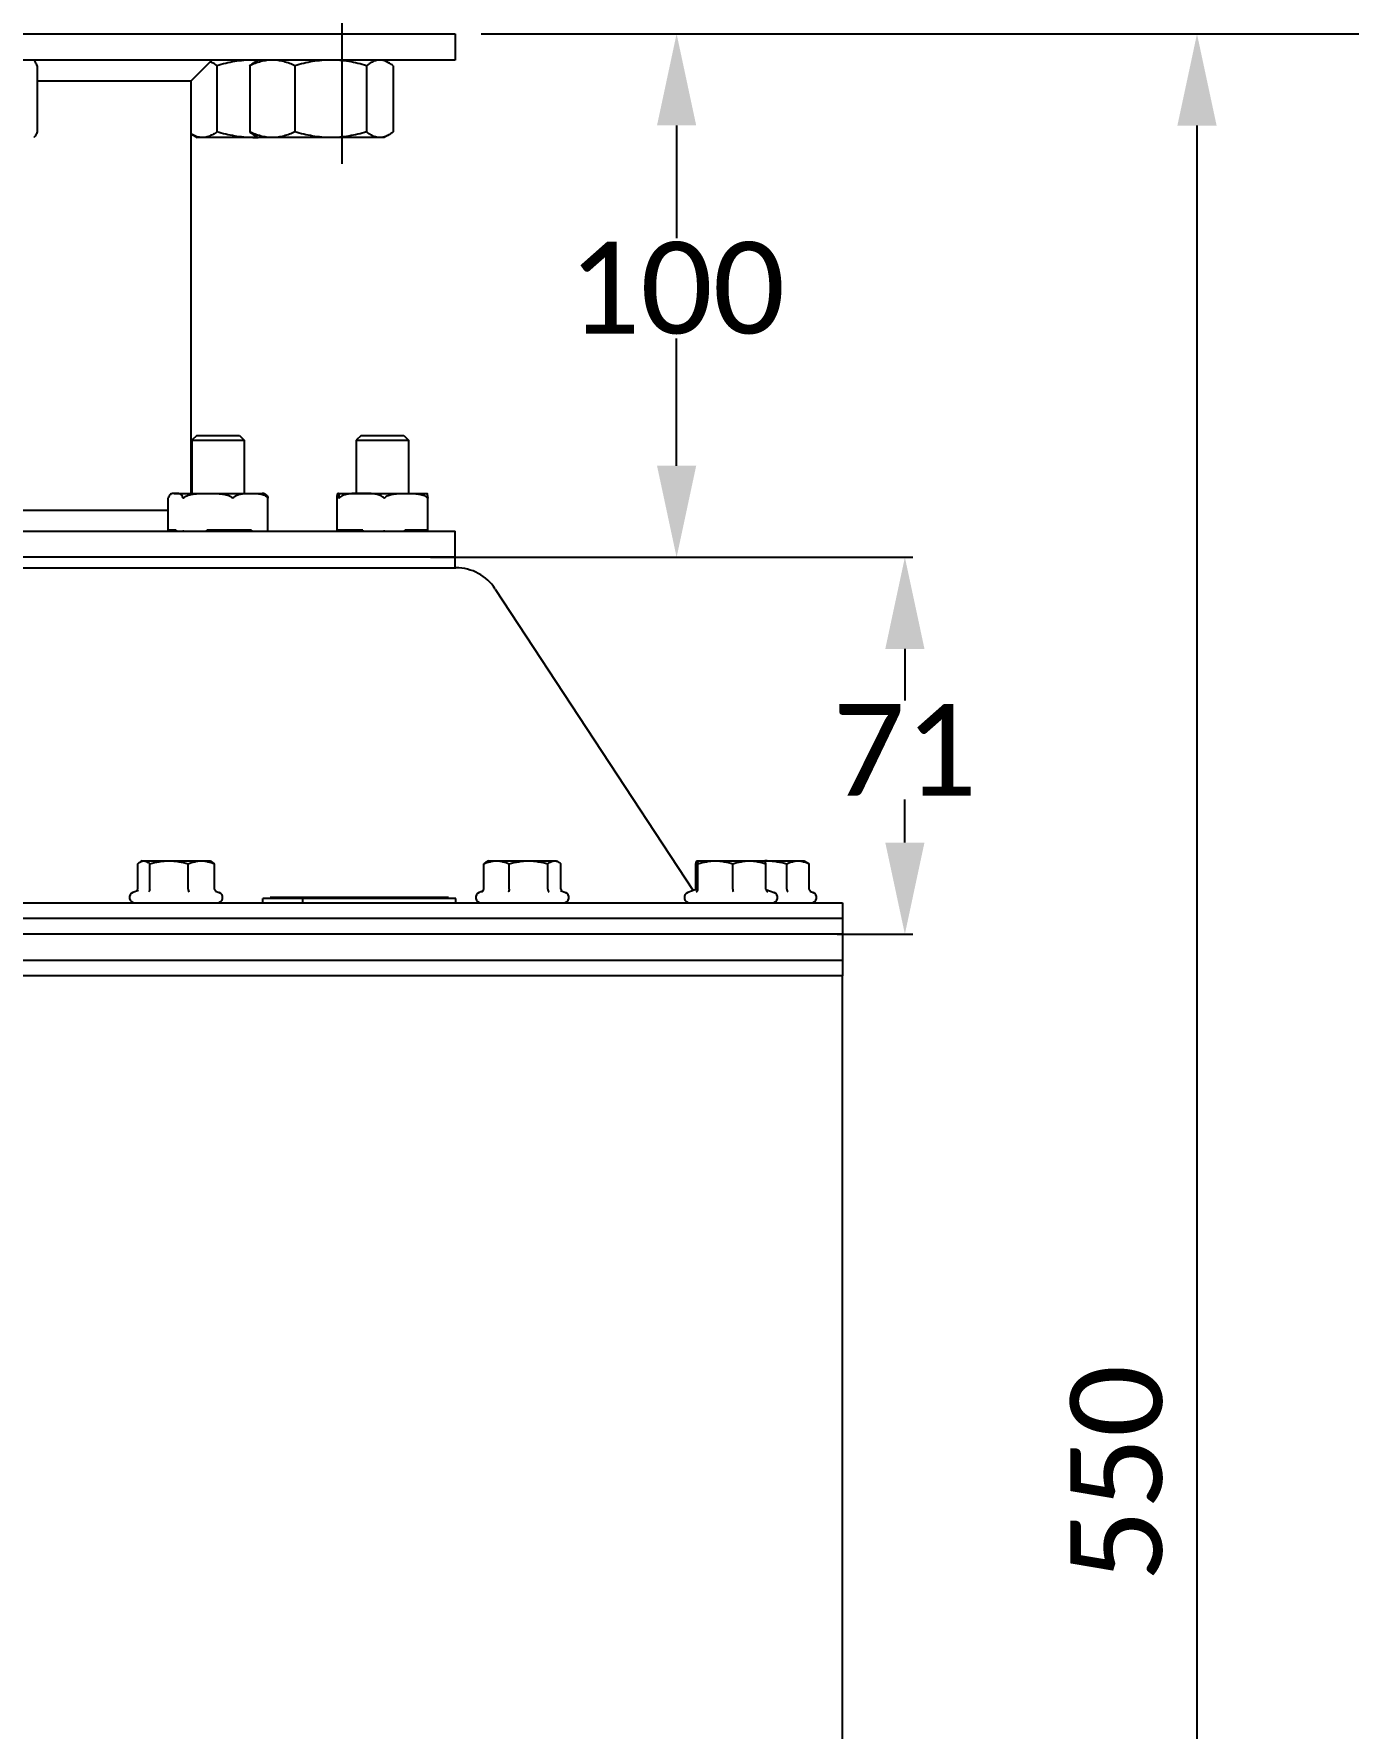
# Model space of a CAD drawing. Header units: millimetres. Extents: x 971 to 5173, y 8 to 3808.
# Drawn here: x 3678.1 to 3929.2, y 628.7 to 952.4 of the extents above; entities that cross this region are included whole.
import ezdxf

# ---------------------------------------------------------------- set-up
doc = ezdxf.new("R2010")
doc.units = ezdxf.units.MM
doc.header["$LTSCALE"] = 115.5
doc.header["$PDMODE"] = 3
doc.header["$PDSIZE"] = 8
doc.layers.get('0').update_dxf_attribs({"linetype": 'CONTINUOUS'})
doc.layers.get('Defpoints').update_dxf_attribs({"linetype": 'CONTINUOUS'})
doc.layers.add('00_BUW_DATUM', color=7, linetype='CONTINUOUS')
doc.styles.get("Standard").update_dxf_attribs({"font": 'calibri.ttf'})
doc.dimstyles.new('DIMSTYLE_4', dxfattribs={"dimtxt": 17.5, "dimasz": 17.5, "dimexe": 1.5, "dimexo": 1, "dimgap": 0.875, "dimtad": 1, "dimdec": 0, "dimdsep": 46, "dimtxsty": 'Standard', "dimblk": '_FILLED', "dimblk1": '_FILLED', "dimblk2": '_FILLED', "dimcen": 0.09, "dimazin": 2, "dimtp": 0.01, "dimtm": 0.01, "dimtfac": 1, "dimtdec": 0, "dimtofl": 0, "dimtmove": 0, "dimatfit": 3, "dimldrblk": '_FILLED', "dimfxl": 1, "dimtolj": 1, "dimarcsym": 0})
doc.dimstyles.new('DIMSTYLE_5', dxfattribs={"dimtxt": 17.5, "dimasz": 17.5, "dimexe": 1.5, "dimexo": 1, "dimgap": 0.875, "dimtad": 1, "dimdsep": 46, "dimtxsty": 'Standard', "dimblk": '_FILLED', "dimblk1": '_FILLED', "dimblk2": '_FILLED', "dimcen": 0.09, "dimazin": 2, "dimtp": 0.01, "dimtm": 0.01, "dimtfac": 1, "dimtofl": 0, "dimtmove": 0, "dimatfit": 3, "dimldrblk": '_FILLED', "dimfxl": 1, "dimtolj": 1, "dimarcsym": 0})
doc.dimstyles.get("Standard").update_dxf_attribs({"dimtxt": 17.5, "dimasz": 17.5, "dimexe": 1.5, "dimexo": 1, "dimtad": 1, "dimdsep": 46, "dimtxsty": 'Standard', "dimblk": '_FILLED', "dimblk1": '_FILLED', "dimblk2": '_FILLED', "dimcen": 0.09, "dimazin": 2, "dimtol": 1, "dimtp": 0.01, "dimtm": 0.01, "dimtfac": 1, "dimtofl": 0, "dimtmove": 0, "dimatfit": 3, "dimldrblk": '_FILLED', "dimfxl": 1, "dimtolj": 1, "dimarcsym": 0})

# ---------------------------------------------------------------- blocks, each defined once
blk = doc.blocks.new('_FILLED')
at = {"color": 0, "linetype": 'ByBlock'}
blk.add_solid([(0, 0), (-1, 0.214), (-1, -0.214)], dxfattribs=at)
blk = doc.blocks.new('*D135')
at = {"color": 0, "linetype": 'Continuous', "lineweight": -2}
for p, q in [((3763.58, 952.42), (3901.84, 952.42)), ((3900.34, 934.92), (3900.34, 419.87)), ((3825.28, 402.37), (3901.84, 402.37))]:
    blk.add_line(p, q, dxfattribs=at)
at = {"layer": 'Defpoints', "color": 0}
for p in [(3762.58, 952.42), (3824.28, 402.37), (3900.34, 402.37)]:
    blk.add_point(p, dxfattribs=at)
at = {"color": 0, "linetype": 'ByBlock', "lineweight": -2, "xscale": 17.5, "yscale": 17.5, "zscale": 17.5}
for p, rotation in [((3900.34, 952.42), 90), ((3900.34, 402.37), 270)]:
    blk.add_blockref('_FILLED', p, dxfattribs=dict(at, rotation=rotation))
at = {"color": 0, "insert": (3849.88, 677.39), "char_height": 17.5, "attachment_point": 2, "rotation": 90, "line_spacing_factor": 0.9}
blk.add_mtext('\\A1;\\P{\\A1;550}', dxfattribs=at)
blk = doc.blocks.new('*D138')
at = {"color": 0, "linetype": 'Continuous', "lineweight": -2}
for p, q in [((3763.58, 952.42), (3991.81, 952.42)), ((3990.31, 934.92), (3990.31, 254.92)), ((3698.02, 237.42), (3991.81, 237.42))]:
    blk.add_line(p, q, dxfattribs=at)
at = {"layer": 'Defpoints', "color": 0}
for p in [(3762.58, 952.42), (3697.02, 237.42), (3990.31, 237.42)]:
    blk.add_point(p, dxfattribs=at)
at = {"color": 0, "linetype": 'ByBlock', "lineweight": -2, "xscale": 17.5, "yscale": 17.5, "zscale": 17.5}
for p, rotation in [((3990.31, 952.42), 89.99999999999997), ((3990.31, 237.42), 269.9999999999999)]:
    blk.add_blockref('_FILLED', p, dxfattribs=dict(at, rotation=rotation))
at = {"color": 0, "insert": (3966.11, 677.46), "char_height": 17.5, "attachment_point": 2, "rotation": 90, "line_spacing_factor": 0.9}
blk.add_mtext('\\A1;{\\A1;715}', dxfattribs=at)
blk = doc.blocks.new('*D141')
at = {"color": 0, "linetype": 'Continuous', "lineweight": -2}
for p, q in [((3457.03, 928.22), (3457.03, 1154.83)), ((3719.52, 1153.33), (3474.53, 1153.33)), ((3737.02, 927.57), (3737.02, 1154.83))]:
    blk.add_line(p, q, dxfattribs=at)
at = {"layer": 'Defpoints', "color": 0}
for p in [(3457.03, 1153.33), (3457.03, 927.22), (3737.02, 926.57)]:
    blk.add_point(p, dxfattribs=at)
at = {"color": 0, "linetype": 'ByBlock', "lineweight": -2, "xscale": 17.5, "yscale": 17.5, "zscale": 17.5}
for p, rotation in [((3457.03, 1153.33), 179.9999999999999), ((3737.02, 1153.33), 359.9999999999999)]:
    blk.add_blockref('_FILLED', p, dxfattribs=dict(at, rotation=rotation))
at = {"color": 0, "insert": (3607.01, 1177.54), "char_height": 17.5, "attachment_point": 2, "line_spacing_factor": 0.9}
blk.add_mtext('\\A1;%%c280', dxfattribs=at)
blk = doc.blocks.new('*D143')
at = {"color": 0, "lineweight": -2}
for p, q in [((3795.52, 952.44), (3802.4, 952.44)), ((3800.9, 934.94), (3800.9, 913.42)), ((3800.9, 869.92), (3800.9, 894.24)), ((3753.9, 852.42), (3802.4, 852.42))]:
    blk.add_line(p, q, dxfattribs=at)
at = {"layer": 'Defpoints', "color": 0}
for p in [(3794.52, 952.44), (3752.9, 852.42), (3800.9, 852.42)]:
    blk.add_point(p, dxfattribs=at)
at = {"color": 0, "linetype": 'ByBlock', "lineweight": -2, "xscale": 17.5, "yscale": 17.5, "zscale": 17.5}
for p, rotation in [((3800.9, 952.44), 90), ((3800.9, 852.42), 270)]:
    blk.add_blockref('_FILLED', p, dxfattribs=dict(at, rotation=rotation))
at = {"color": 0, "insert": (3800.9, 903.83), "char_height": 17.5, "attachment_point": 5}
blk.add_mtext('\\A1;\\A1;100', dxfattribs=at)
blk = doc.blocks.new('*D144')
at = {"color": 0, "lineweight": -2}
for p, q in [((3757.17, 852.42), (3846.02, 852.42)), ((3844.52, 834.92), (3844.52, 825.04)), ((3844.52, 797.92), (3844.52, 806.17)), ((3831.61, 780.42), (3846.02, 780.42))]:
    blk.add_line(p, q, dxfattribs=at)
at = {"layer": 'Defpoints', "color": 0}
for p in [(3756.17, 852.42), (3830.61, 780.42), (3844.52, 780.42)]:
    blk.add_point(p, dxfattribs=at)
at = {"color": 0, "linetype": 'ByBlock', "lineweight": -2, "xscale": 17.5, "yscale": 17.5, "zscale": 17.5}
for p, rotation in [((3844.52, 852.42), 90), ((3844.52, 780.42), 270)]:
    blk.add_blockref('_FILLED', p, dxfattribs=dict(at, rotation=rotation))
at = {"color": 0, "insert": (3844.52, 815.61), "char_height": 17.5, "attachment_point": 5}
blk.add_mtext('\\A1;\\A1;71', dxfattribs=at)

msp = doc.modelspace()

# ---------------------------------------------------------------- linework, layer by layer
at = {"color": 0, "linetype": 'Continuous'}
for p, q in [((3438.58376, 952.41826), (3758.58376, 952.41826)), ((3758.58376, 952.41826), (3758.58376, 947.41826)), ((3758.58376, 947.41826), (3438.58376, 947.41826)), ((3708.08376, 943.41826), (3712.08376, 947.41826)), ((3708.08376, 943.41826), (3678.70517, 943.41826)), ((3708.08376, 943.41826), (3708.08376, 864.61826)), ((3709.21131, 875.71826), (3708.29131, 874.79826)), ((3708.29131, 874.79826), (3718.29131, 874.79826)), ((3708.29131, 874.79826), (3708.29131, 864.61826)), ((3709.21131, 875.71826), (3717.37131, 875.71826)), ((3717.37131, 875.71826), (3718.29131, 874.79826)), ((3718.29131, 874.79826), (3718.29131, 864.61826)), ((3740.61878, 875.71826), (3739.69878, 874.79826)), ((3739.69878, 874.79826), (3749.69878, 874.79826)), ((3739.69878, 874.79826), (3739.69878, 864.61826)), ((3740.61878, 875.71826), (3748.77878, 875.71826)), ((3748.77878, 875.71826), (3749.69878, 874.79826)), ((3749.69878, 874.79826), (3749.69878, 864.61826)), ((3704.87635, 864.61826), (3721.70626, 864.61826)), ((3704.9112, 864.61275), (3704.87674, 864.61158)), ((3704.90754, 864.61264), (3704.87674, 864.611)), ((3704.9112, 864.6127), (3704.90754, 864.61264)), ((3736.28382, 864.61826), (3736.19386, 864.61552)), ((3736.28382, 864.61826), (3753.11373, 864.61826)), ((3753.11373, 864.61826), (3753.20369, 864.61552)), ((3624.45279, 861.41826), (3703.76738, 861.41826)), ((3703.76738, 857.61826), (3703.76738, 863.75347)), ((3722.81523, 857.48305), (3722.81523, 863.75347)), ((3736.04277, 863.81822), (3736.0426, 863.8087)), ((3736.0426, 857.42768), (3736.0426, 863.80883)), ((3753.35478, 863.81822), (3753.35495, 863.8087)), ((3753.35495, 857.61826), (3753.35495, 863.80883)), ((3438.58376, 857.41826), (3758.58376, 857.41826)), ((3705.24137, 857.61826), (3703.76738, 857.61826)), ((3705.24137, 857.61826), (3705.24137, 857.41826)), ((3719.69202, 857.61826), (3711.10128, 857.61826)), ((3711.10128, 857.41826), (3711.10128, 857.61826)), ((3719.54131, 857.61826), (3719.54131, 857.41826)), ((3719.69202, 857.61826), (3719.69202, 857.41826)), ((3740.94639, 857.61826), (3736.19425, 857.61826)), ((3736.19425, 857.41826), (3736.19425, 857.61826)), ((3738.44878, 857.61826), (3738.44878, 857.41826)), ((3740.94639, 857.61826), (3740.94639, 857.41826)), ((3753.35495, 857.61826), (3748.961, 857.61826)), ((3748.961, 857.41826), (3748.961, 857.61826)), ((3750.94878, 857.61826), (3750.94878, 857.41826)), ((3753.18443, 857.61826), (3753.18443, 857.41826)), ((3758.58376, 850.41826), (3758.58376, 857.41826)), ((3758.58376, 852.41826), (3438.58376, 852.41826)), ((3438.44055, 850.41826), (3758.72697, 850.41826)), ((3766.24979, 846.35862), (3804.07436, 788.76211)), ((3697.91931, 789.02532), (3697.91931, 793.8377)), ((3698.75859, 794.41826), (3698.42728, 794.22697)), ((3698.75859, 794.41826), (3711.75859, 794.41826)), ((3700.22835, 789.02532), (3700.22835, 793.8377)), ((3707.56763, 789.02532), (3707.56763, 793.8377)), ((3711.75859, 794.41826), (3712.0899, 794.22697)), ((3712.59787, 789.02532), (3712.59787, 793.8377)), ((3764.04328, 789.02532), (3764.04328, 793.8377)), ((3764.92511, 794.41826), (3764.52607, 794.18786)), ((3764.92511, 794.41826), (3777.92511, 794.41826)), ((3768.9095, 789.02532), (3768.9095, 793.8377)), ((3776.29134, 789.02532), (3776.29134, 793.8377)), ((3777.92511, 794.41826), (3778.32416, 794.18786)), ((3778.80695, 789.02532), (3778.80695, 793.8377)), ((3804.59554, 789.02532), (3804.59554, 793.8377)), ((3804.76968, 794.41326), (3804.78654, 794.41826)), ((3804.78654, 794.41826), (3825.25032, 794.41826)), ((3804.97753, 789.02532), (3804.97753, 793.8377)), ((3811.66011, 789.02532), (3811.66011, 793.8377)), ((3817.77811, 794.41826), (3817.78655, 794.41339)), ((3817.78664, 794.40936), (3817.7964, 794.40974)), ((3817.78688, 794.40348), (3817.79663, 794.40381)), ((3817.96068, 789.02532), (3817.96068, 793.8377)), ((3821.97177, 789.02532), (3821.97177, 793.8377)), ((3825.25032, 794.41826), (3825.94691, 794.01608)), ((3826.23188, 793.8377), (3825.94691, 794.01604)), ((3826.23188, 789.02532), (3826.23188, 793.8377)), ((3698.07233, 788.76848), (3697.01222, 788.38263)), ((3698.07348, 788.76774), (3698.07271, 788.76747)), ((3712.76895, 788.65051), (3713.50496, 788.38263)), ((3712.89146, 788.55351), (3712.9952, 788.50437)), ((3758.70136, 787.21826), (3721.8106, 787.21826)), ((3721.8106, 786.41826), (3721.8106, 787.21826)), ((3757.2931, 787.41826), (3723.21886, 787.41826)), ((3723.21886, 787.41826), (3723.21886, 787.21826)), ((3729.48294, 786.41826), (3729.48294, 787.21826)), ((3729.61248, 787.41826), (3729.61248, 787.21826)), ((3757.2931, 787.41826), (3757.2931, 787.21826)), ((3758.70136, 786.41826), (3758.70136, 787.21826)), ((3763.83887, 788.6229), (3763.17874, 788.38263)), ((3763.64366, 788.50438), (3763.72862, 788.54269)), ((3778.68581, 788.73999), (3778.68409, 788.74061)), ((3778.68443, 788.74189), (3779.67149, 788.38263)), ((3804.4404, 788.89531), (3803.03174, 788.38263)), ((3818.11583, 788.89531), (3819.52448, 788.38263)), ((3826.55691, 788.5427), (3826.99669, 788.38263)), ((3826.60515, 788.51687), (3826.6369, 788.50438)), ((3364.58376, 786.41826), (3832.58376, 786.41826)), ((3832.58376, 783.41826), (3364.58376, 783.41826)), ((3832.58376, 786.41826), (3832.58376, 775.41826)), ((3832.58376, 780.41826), (3364.58376, 780.41826)), ((3364.57605, 775.41826), (3832.59148, 775.41826)), ((3832.59148, 775.41826), (3832.59148, 772.41826)), ((3832.59148, 772.41826), (3364.58587, 772.41826)), ((3832.58376, 420.46956), (3832.58376, 772.41826))]:
    msp.add_line(p, q, dxfattribs=at)
for points in [[(3804.4404, 788.89531), (3804.5534, 788.95677), (3804.61591, 789.01728), (3804.62931, 789.03588)], [(3817.96438, 788.994), (3818.00283, 788.95678), (3818.11583, 788.89531)]]:
    msp.add_lwpolyline(points, dxfattribs=at)
for centre, radius, start, end in [((3704.87635, 863.13826), 1.48, 90, 108.5548747), ((3721.70626, 863.13826), 1.48, 71.4451253, 90), ((3758.72697, 841.41826), 9, 33.2935633, 90), ((3818.23184, 783.27942), 11.13884, 90.0044041, 92.2404166), ((3697.35859, 787.43098), 1.01272, 110, 270), ((3713.15859, 787.43098), 1.01272, 270, 70), ((3763.52511, 787.43098), 1.01272, 110, 270), ((3763.41805, 789.12163), 0.65698, 298.2171297, 310.1516084), ((3779.32511, 787.43098), 1.01272, 270, 70), ((3803.37811, 787.43098), 1.01272, 110, 270), ((3804.09283, 789.02554), 0.50272, 356.3745952, 0.0004095), ((3819.17811, 787.43098), 1.01272, 270, 70), ((3826.87216, 789.14899), 0.6862, 242.5272208, 247.0983722), ((3826.65032, 787.43098), 1.01272, 270, 70)]:
    msp.add_arc(centre, radius, start, end, dxfattribs=at)
for points, knots in [([(3704.11724, 864.37845), (3704.08485, 864.35037), (3703.92996, 864.19384), (3703.83268, 863.98688), (3703.78041, 863.81822)], [0, 0, 0, 0, 0.195348627, 1, 1, 1, 1]), ([(3704.4054, 864.54131), (3704.38083, 864.53308), (3704.2773, 864.49382), (3704.18131, 864.43399), (3704.11724, 864.37845)], [0, 0, 0, 0, 0.23407013, 1, 1, 1, 1]), ([(3704.87674, 864.61158), (3704.83738, 864.6101), (3704.67875, 864.6019), (3704.51889, 864.57934), (3704.4054, 864.54131)], [0, 0, 0, 0, 0.247546602, 1, 1, 1, 1]), ([(3706.20367, 864.37845), (3706.15522, 864.42045), (3706.0533, 864.48991), (3705.83661, 864.57511), (3705.56096, 864.6116), (3705.23563, 864.61665), (3705.01925, 864.61602), (3704.9112, 864.61275)], [0, 0, 0, 0, 0.143230165, 0.272456132, 0.516933764, 0.758517483, 1, 1, 1, 1]), ([(3706.5405, 863.81822), (3706.51969, 863.88537), (3706.44329, 864.09085), (3706.31643, 864.2807), (3706.20367, 864.37845)], [0, 0, 0, 0, 0.320240151, 1, 1, 1, 1]), ([(3706.75972, 863.81822), (3706.9118, 863.96508), (3707.27934, 864.19167), (3707.68124, 864.32551), (3707.88544, 864.37848)], [0, 0, 0, 0, 0.50053549, 1, 1, 1, 1]), ([(3707.88544, 864.37848), (3708.16794, 864.45176), (3708.74663, 864.54479), (3709.62065, 864.59947), (3710.49617, 864.61451), (3711.37162, 864.61646), (3712.24708, 864.61451), (3713.12259, 864.59948), (3713.99662, 864.54482), (3714.57531, 864.45175), (3714.85781, 864.37847)], [0, 0, 0, 0, 0.125008045, 0.250003629, 0.375001154, 0.49999971, 0.624998242, 0.749995883, 0.874991666, 1, 1, 1, 1]), ([(3714.85781, 864.37847), (3715.06202, 864.3255), (3715.46398, 864.19172), (3715.83155, 863.96509), (3715.98364, 863.81822)], [0, 0, 0, 0, 0.499462203, 1, 1, 1, 1]), ([(3716.27061, 863.81822), (3716.37045, 863.95579), (3716.61703, 864.1816), (3716.91316, 864.32432), (3717.05948, 864.37848)], [0, 0, 0, 0, 0.521404811, 1, 1, 1, 1]), ([(3717.05948, 864.37848), (3717.25426, 864.45058), (3717.65953, 864.54455), (3718.27483, 864.59943), (3718.88895, 864.61452), (3719.50249, 864.61646), (3720.11603, 864.61452), (3720.73015, 864.59943), (3721.34545, 864.54458), (3721.75072, 864.45057), (3721.9455, 864.37847)], [0, 0, 0, 0, 0.12636797, 0.251115995, 0.375572642, 0.499999479, 0.624426293, 0.748883038, 0.87363119, 1, 1, 1, 1]), ([(3721.9455, 864.37847), (3722.09183, 864.32431), (3722.38801, 864.18164), (3722.6346, 863.9558), (3722.73445, 863.81822)], [0, 0, 0, 0, 0.478588213, 1, 1, 1, 1]), ([(3722.17722, 864.54131), (3722.20179, 864.53308), (3722.30532, 864.49382), (3722.4013, 864.43399), (3722.46537, 864.37845)], [0, 0, 0, 0, 0.23407013, 1, 1, 1, 1]), ([(3722.46537, 864.37845), (3722.49776, 864.35037), (3722.65266, 864.19384), (3722.74994, 863.98688), (3722.8022, 863.81822)], [0, 0, 0, 0, 0.195348627, 1, 1, 1, 1]), ([(3736.04277, 863.81822), (3736.047, 863.93512), (3736.05595, 864.12219), (3736.07268, 864.30883), (3736.08205, 864.37848)], [0, 0, 0, 0, 0.624699226, 1, 1, 1, 1]), ([(3736.08205, 864.37848), (3736.08857, 864.42694), (3736.09793, 864.4894), (3736.12113, 864.55813), (3736.1375, 864.58979), (3736.16218, 864.61179), (3736.18432, 864.61495), (3736.19386, 864.61553)], [0, 0, 0, 0, 0.520257345, 0.667914471, 0.769382985, 0.898335875, 1, 1, 1, 1]), ([(3736.19386, 864.61553), (3736.19944, 864.61586), (3736.22265, 864.61634), (3736.2481, 864.6095), (3736.26088, 864.59699)], [0, 0, 0, 0, 0.238092245, 1, 1, 1, 1]), ([(3736.26088, 864.59699), (3736.27718, 864.58103), (3736.30703, 864.50667), (3736.31815, 864.4318), (3736.32532, 864.37847)], [0, 0, 0, 0, 0.29782086, 1, 1, 1, 1]), ([(3736.32532, 864.37847), (3736.33469, 864.30883), (3736.35143, 864.12219), (3736.36038, 863.93513), (3736.3646, 863.81822)], [0, 0, 0, 0, 0.375249304, 1, 1, 1, 1]), ([(3737.5431, 864.37845), (3737.45037, 864.3519), (3737.08117, 864.2309), (3736.72415, 864.03226), (3736.52335, 863.81822)], [0, 0, 0, 0, 0.24734941, 1, 1, 1, 1]), ([(3743.85978, 864.37845), (3743.60475, 864.45148), (3743.08051, 864.5448), (3742.2879, 864.59929), (3741.49457, 864.61455), (3740.70144, 864.61657), (3739.9083, 864.61456), (3739.11497, 864.59929), (3738.32236, 864.5448), (3737.79812, 864.45148), (3737.5431, 864.37845)], [0, 0, 0, 0, 0.125299542, 0.250242484, 0.375124175, 0.499999985, 0.624875795, 0.749757483, 0.874700442, 1, 1, 1, 1]), ([(3744.87952, 863.81822), (3744.81099, 863.89128), (3744.51153, 864.14667), (3744.13925, 864.29843), (3743.85978, 864.37845)], [0, 0, 0, 0, 0.256280173, 1, 1, 1, 1]), ([(3745.17935, 863.81822), (3745.24499, 863.89099), (3745.5307, 864.14474), (3745.89011, 864.29814), (3746.15989, 864.37848)], [0, 0, 0, 0, 0.258245313, 1, 1, 1, 1]), ([(3746.15989, 864.37848), (3746.40469, 864.45139), (3746.9087, 864.54473), (3747.67107, 864.59946), (3748.4339, 864.61451), (3749.19647, 864.61646), (3749.95904, 864.61451), (3750.72187, 864.59946), (3751.48425, 864.54475), (3751.98825, 864.45138), (3752.23306, 864.37847)], [0, 0, 0, 0, 0.125429089, 0.250347728, 0.375177916, 0.499999638, 0.624821337, 0.749651635, 0.874570451, 1, 1, 1, 1]), ([(3752.23306, 864.37847), (3752.32231, 864.35189), (3752.67942, 864.23021), (3753.02249, 864.0302), (3753.2137, 863.81822)], [0, 0, 0, 0, 0.245966965, 1, 1, 1, 1]), ([(3753.3155, 864.37848), (3753.30898, 864.42694), (3753.29963, 864.4894), (3753.27642, 864.55813), (3753.26006, 864.58979), (3753.23537, 864.61179), (3753.21323, 864.61495), (3753.20369, 864.61553)], [0, 0, 0, 0, 0.520257345, 0.667914471, 0.769382985, 0.898335875, 1, 1, 1, 1]), ([(3753.35478, 863.81822), (3753.35056, 863.93512), (3753.34161, 864.12219), (3753.32487, 864.30883), (3753.3155, 864.37848)], [0, 0, 0, 0, 0.624699226, 1, 1, 1, 1]), ([(3703.78041, 863.81822), (3703.77852, 863.81212), (3703.77252, 863.79095), (3703.76735, 863.7691), (3703.76736, 863.75342)], [0, 0, 0, 0, 0.289413549, 1, 1, 1, 1]), ([(3706.75972, 863.81822), (3706.73889, 863.7981), (3706.70703, 863.76968), (3706.65961, 863.74305), (3706.62427, 863.73405), (3706.59155, 863.74166), (3706.55951, 863.76908), (3706.54665, 863.79836), (3706.5405, 863.81822)], [0, 0, 0, 0, 0.30387198, 0.443950387, 0.568438328, 0.677111748, 0.781867917, 1, 1, 1, 1]), ([(3716.27061, 863.81822), (3716.25541, 863.79727), (3716.21954, 863.75698), (3716.16607, 863.73675), (3716.13884, 863.73675)], [0, 0, 0, 0, 0.48729228, 1, 1, 1, 1]), ([(3722.81525, 863.75342), (3722.81525, 863.74758), (3722.8105, 863.72888), (3722.78246, 863.75413), (3722.76344, 863.77907), (3722.74427, 863.80468), (3722.73445, 863.81822)], [0, 0, 0, 0, 0.135585103, 0.299610494, 0.611585566, 1, 1, 1, 1]), ([(3722.8022, 863.81822), (3722.80409, 863.81212), (3722.8101, 863.79095), (3722.81526, 863.7691), (3722.81525, 863.75342)], [0, 0, 0, 0, 0.289413549, 1, 1, 1, 1]), ([(3736.52335, 863.81822), (3736.50499, 863.79865), (3736.47799, 863.77098), (3736.43917, 863.74405), (3736.41186, 863.73379), (3736.38701, 863.74228), (3736.37365, 863.76358), (3736.36674, 863.78937), (3736.36496, 863.80829), (3736.3646, 863.81822)], [0, 0, 0, 0, 0.329725985, 0.470357474, 0.582533438, 0.672363871, 0.767729237, 0.877965494, 1, 1, 1, 1]), ([(3745.17935, 863.81822), (3745.16039, 863.79719), (3745.11788, 863.75741), (3745.03046, 863.72619), (3744.94279, 863.75773), (3744.89921, 863.79723), (3744.87952, 863.81822)], [0, 0, 0, 0, 0.243828441, 0.496967461, 0.752171265, 1, 1, 1, 1]), ([(3753.31971, 863.73675), (3753.3114, 863.73675), (3753.2927, 863.74424), (3753.25669, 863.77152), (3753.23121, 863.79881), (3753.2137, 863.81822)], [0, 0, 0, 0, 0.183361143, 0.423340192, 1, 1, 1, 1]), ([(3753.35496, 863.80883), (3753.35496, 863.79994), (3753.35404, 863.78313), (3753.34905, 863.76031), (3753.33863, 863.74175), (3753.3257, 863.73675), (3753.31971, 863.73675)], [0, 0, 0, 0, 0.303328508, 0.571896518, 0.795679314, 1, 1, 1, 1]), ([(3706.5405, 857.41829), (3706.54661, 857.438), (3706.55989, 857.46695), (3706.59168, 857.4942), (3706.62428, 857.50272), (3706.65953, 857.49273), (3706.70655, 857.46604), (3706.73896, 857.43834), (3706.75972, 857.41829)], [0, 0, 0, 0, 0.217078076, 0.322162748, 0.431531868, 0.555757591, 0.696361728, 1, 1, 1, 1]), ([(3722.73445, 857.41829), (3722.74422, 857.43175), (3722.7636, 857.45711), (3722.78276, 857.48156), (3722.81076, 857.50798), (3722.81521, 857.48841), (3722.81524, 857.48234)], [0, 0, 0, 0, 0.384655004, 0.694343341, 0.859658485, 1, 1, 1, 1]), ([(3744.87952, 857.41829), (3744.91872, 857.46007), (3745.02998, 857.53925), (3745.14155, 857.4602), (3745.17935, 857.41829)], [0, 0, 0, 0, 0.503742438, 1, 1, 1, 1]), ([(3697.91931, 793.8377), (3697.96042, 793.87628), (3698.11899, 794.0191), (3698.29118, 794.14819), (3698.4273, 794.22668)], [0, 0, 0, 0, 0.264065768, 1, 1, 1, 1]), ([(3698.4273, 794.22668), (3698.52893, 794.28528), (3698.73671, 794.38136), (3698.9644, 794.41826), (3699.07383, 794.41826)], [0, 0, 0, 0, 0.5173958, 1, 1, 1, 1]), ([(3699.07383, 794.41826), (3699.17232, 794.41826), (3699.37605, 794.38881), (3699.67052, 794.26605), (3699.95759, 794.0777), (3700.13806, 793.92242), (3700.22835, 793.8377)], [0, 0, 0, 0, 0.223592544, 0.460662992, 0.718908479, 1, 1, 1, 1]), ([(3700.22835, 793.8377), (3700.8242, 794.0136), (3702.03415, 794.30662), (3703.27757, 794.41826), (3703.89799, 794.41826)], [0, 0, 0, 0, 0.500346008, 1, 1, 1, 1]), ([(3703.89799, 794.41826), (3704.5184, 794.41826), (3705.76186, 794.30681), (3706.97177, 794.0136), (3707.56763, 793.8377)], [0, 0, 0, 0, 0.49965367, 1, 1, 1, 1]), ([(3707.56763, 793.8377), (3707.96994, 794.01099), (3708.78869, 794.30275), (3709.65582, 794.41826), (3710.08275, 794.41826)], [0, 0, 0, 0, 0.506429388, 1, 1, 1, 1]), ([(3710.08275, 794.41826), (3710.50967, 794.41826), (3711.37678, 794.30262), (3712.19556, 794.01099), (3712.59787, 793.8377)], [0, 0, 0, 0, 0.493573858, 1, 1, 1, 1]), ([(3712.59787, 793.8377), (3712.55675, 793.87628), (3712.39819, 794.0191), (3712.226, 794.14819), (3712.08988, 794.22668)], [0, 0, 0, 0, 0.264065768, 1, 1, 1, 1]), ([(3764.04328, 793.8377), (3764.43179, 794.01068), (3765.22245, 794.30251), (3766.06317, 794.41826), (3766.47639, 794.41826)], [0, 0, 0, 0, 0.507194083, 1, 1, 1, 1]), ([(3764.52609, 794.18751), (3764.48482, 794.16372), (3764.31555, 794.05906), (3764.1579, 793.93642), (3764.04328, 793.8377)], [0, 0, 0, 0, 0.239496719, 1, 1, 1, 1]), ([(3766.47639, 794.41826), (3766.8896, 794.41826), (3767.73037, 794.3027), (3768.52098, 794.01069), (3768.9095, 793.8377)], [0, 0, 0, 0, 0.492800711, 1, 1, 1, 1]), ([(3768.9095, 793.8377), (3769.50891, 794.01363), (3770.72603, 794.30666), (3771.97644, 794.41826), (3772.60042, 794.41826)], [0, 0, 0, 0, 0.500281915, 1, 1, 1, 1]), ([(3772.60042, 794.41826), (3773.22441, 794.41826), (3774.47484, 794.30685), (3775.69193, 794.01363), (3776.29134, 793.8377)], [0, 0, 0, 0, 0.499717809, 1, 1, 1, 1]), ([(3776.29134, 793.8377), (3776.39012, 793.92277), (3776.58796, 794.07876), (3776.90111, 794.26681), (3777.22156, 794.38899), (3777.442, 794.41826), (3777.54915, 794.41826)], [0, 0, 0, 0, 0.276733601, 0.533683992, 0.772551729, 1, 1, 1, 1]), ([(3777.54915, 794.41826), (3777.68045, 794.41826), (3777.95344, 794.37324), (3778.20232, 794.25767), (3778.32414, 794.18746)], [0, 0, 0, 0, 0.482908363, 1, 1, 1, 1]), ([(3778.32414, 794.18746), (3778.36541, 794.16367), (3778.53468, 794.05903), (3778.69234, 793.93642), (3778.80695, 793.8377)], [0, 0, 0, 0, 0.239496127, 1, 1, 1, 1]), ([(3804.59554, 793.8377), (3804.60857, 793.9116), (3804.63365, 794.04454), (3804.67491, 794.21744), (3804.71138, 794.32995), (3804.74368, 794.38924), (3804.76085, 794.40814), (3804.76968, 794.41331)], [0, 0, 0, 0, 0.370185442, 0.666815491, 0.877931197, 0.949547692, 1, 1, 1, 1]), ([(3804.78654, 794.41826), (3804.80754, 794.41826), (3804.83691, 794.37917), (3804.86171, 794.3246), (3804.89689, 794.22352), (3804.93605, 794.06039), (3804.96339, 793.91792), (3804.97753, 793.8377)], [0, 0, 0, 0, 0.101055762, 0.189061122, 0.303699622, 0.608105768, 1, 1, 1, 1]), ([(3804.97753, 793.8377), (3805.5185, 794.01309), (3806.61764, 794.30595), (3807.7535, 794.41826), (3808.31882, 794.41826)], [0, 0, 0, 0, 0.501488168, 1, 1, 1, 1]), ([(3808.31882, 794.41826), (3808.88413, 794.41826), (3810.02003, 794.30614), (3811.11914, 794.0131), (3811.66011, 793.8377)], [0, 0, 0, 0, 0.498510688, 1, 1, 1, 1]), ([(3811.66011, 793.8377), (3812.16909, 794.01273), (3813.20364, 794.30546), (3814.27711, 794.41826), (3814.81039, 794.41826)], [0, 0, 0, 0, 0.502314224, 1, 1, 1, 1]), ([(3814.81039, 794.41826), (3815.34368, 794.41826), (3816.41718, 794.30565), (3817.45169, 794.01273), (3817.96068, 793.8377)], [0, 0, 0, 0, 0.497684038, 1, 1, 1, 1]), ([(3817.96068, 793.8377), (3817.94765, 793.91161), (3817.92258, 794.04457), (3817.88132, 794.21749), (3817.84485, 794.33), (3817.81254, 794.38927), (3817.79537, 794.40816), (3817.78655, 794.41332)], [0, 0, 0, 0, 0.370220003, 0.666896223, 0.87799584, 0.949577399, 1, 1, 1, 1]), ([(3818.23099, 794.41826), (3818.86335, 794.41826), (3820.13014, 794.30694), (3821.36404, 794.0137), (3821.97177, 793.8377)], [0, 0, 0, 0, 0.499863992, 1, 1, 1, 1]), ([(3821.97177, 793.8377), (3822.30915, 794.00929), (3822.831, 794.22946), (3823.55724, 794.39039), (3823.92131, 794.41826), (3824.10182, 794.41826)], [0, 0, 0, 0, 0.510108146, 0.756727448, 1, 1, 1, 1]), ([(3824.10182, 794.41826), (3824.28234, 794.41826), (3824.6464, 794.39047), (3825.37268, 794.22958), (3825.89448, 794.0093), (3826.23188, 793.8377)], [0, 0, 0, 0, 0.243269477, 0.4898847, 1, 1, 1, 1]), ([(3697.75025, 788.64817), (3697.80043, 788.69714), (3697.88548, 788.81314), (3697.91935, 788.9549), (3697.91931, 789.02532)], [0, 0, 0, 0, 0.498915798, 1, 1, 1, 1]), ([(3700.22836, 789.02554), (3700.22842, 788.91468), (3700.17886, 788.70931), (3700.03667, 788.54816), (3699.95602, 788.50437)], [0, 0, 0, 0, 0.547095057, 1, 1, 1, 1]), ([(3707.56763, 789.02532), (3707.56766, 788.91721), (3707.58207, 788.76588), (3707.63713, 788.59324), (3707.67248, 788.52821), (3707.69263, 788.50438)], [0, 0, 0, 0, 0.597418507, 0.827542402, 1, 1, 1, 1]), ([(3712.59786, 789.02554), (3712.59782, 788.9551), (3712.63148, 788.81325), (3712.71655, 788.69715), (3712.76677, 788.64818)], [0, 0, 0, 0, 0.501083512, 1, 1, 1, 1]), ([(3763.84168, 788.61947), (3763.90064, 788.66933), (3764.00199, 788.79172), (3764.04331, 788.94789), (3764.04328, 789.02532)], [0, 0, 0, 0, 0.499343887, 1, 1, 1, 1]), ([(3768.90952, 789.02554), (3768.90954, 788.91722), (3768.89224, 788.76532), (3768.83323, 788.59261), (3768.79494, 788.52785), (3768.77331, 788.50437)], [0, 0, 0, 0, 0.594391128, 0.824843213, 1, 1, 1, 1]), ([(3776.29134, 789.02532), (3776.29135, 788.91477), (3776.33744, 788.71092), (3776.47589, 788.54866), (3776.55477, 788.50438)], [0, 0, 0, 0, 0.549970335, 1, 1, 1, 1]), ([(3778.80694, 789.02554), (3778.80691, 788.94806), (3778.84833, 788.7918), (3778.94973, 788.66934), (3779.00871, 788.61943)], [0, 0, 0, 0, 0.500703262, 1, 1, 1, 1]), ([(3804.63645, 788.50438), (3804.73153, 788.5456), (3804.90688, 788.69234), (3804.97756, 788.91266), (3804.97753, 789.02532)], [0, 0, 0, 0, 0.479149399, 1, 1, 1, 1]), ([(3811.66012, 789.02554), (3811.66012, 788.91808), (3811.66306, 788.74428), (3811.67158, 788.57019), (3811.68079, 788.50437)], [0, 0, 0, 0, 0.617866792, 1, 1, 1, 1]), ([(3817.98221, 788.87785), (3818.00713, 788.79312), (3818.09746, 788.63765), (3818.2444, 788.53628), (3818.32245, 788.50438)], [0, 0, 0, 0, 0.511597958, 1, 1, 1, 1]), ([(3821.97178, 789.02554), (3821.97174, 788.91671), (3821.99353, 788.76171), (3822.0704, 788.59006), (3822.11957, 788.52692), (3822.14617, 788.50437)], [0, 0, 0, 0, 0.580997838, 0.813818815, 1, 1, 1, 1]), ([(3826.23188, 789.02532), (3826.23184, 788.9247), (3826.30438, 788.72077), (3826.46593, 788.5868), (3826.55559, 788.54017)], [0, 0, 0, 0, 0.498877646, 1, 1, 1, 1])]:
    msp.add_open_spline(points, degree=3, knots=knots, dxfattribs=at)
for points in [[(3716.13884, 863.73675), (3716.08042, 863.73675), (3716.02567, 863.77763), (3715.98364, 863.81822)], [(3712.76677, 788.64818), (3712.80412, 788.61177), (3712.84637, 788.57986), (3712.89141, 788.55354)], [(3817.96068, 789.02532), (3817.96068, 788.97564), (3817.9682, 788.92551), (3817.98221, 788.87785)]]:
    msp.add_open_spline(points, degree=3, dxfattribs=at)
at = {"layer": '00_BUW_DATUM', "color": 0, "linetype": 'Continuous'}
for p, q in [((3678.70517, 946.34646), (3678.70517, 933.69005)), ((3713.05681, 946.34646), (3713.05681, 933.69005)), ((3719.31781, 946.34646), (3719.31781, 933.69005)), ((3721.01819, 947.41826), (3720.13016, 946.90555)), ((3727.96374, 946.34646), (3727.96374, 933.69005)), ((3741.66412, 946.34646), (3741.66412, 933.69005)), ((3745.01819, 947.41826), (3745.90623, 946.90555)), ((3746.71857, 946.34646), (3746.71857, 933.69005)), ((3708.18234, 933.25097), (3709.27823, 932.61826)), ((3745.01819, 932.61826), (3709.27823, 932.61826)), ((3720.13016, 933.13096), (3721.01819, 932.61826)), ((3745.90623, 933.13096), (3745.01819, 932.61826))]:
    msp.add_line(p, q, dxfattribs=at)
for centre, radius, start, end in [((3709.78058, 942.42906), 5.07132, 65.0465996, 67.0595644), ((3719.94011, 926.77529), 20.64296, 87.1660796, 89.9949593), ((3711.60716, 939.18198), 6.84882, 239.0389053, 239.9960738), ((3719.94011, 953.26122), 20.64296, 270.0050407, 272.8339204)]:
    msp.add_arc(centre, radius, start, end, dxfattribs=at)
for points, knots in [([(3678.70517, 946.34646), (3678.61709, 946.57478), (3678.48594, 946.88689), (3678.26246, 947.22602), (3678.14378, 947.34004), (3678.08339, 947.37489)], [0, 0, 0, 0, 0.60332733, 0.828098328, 1, 1, 1, 1]), ([(3713.05681, 946.34646), (3712.96415, 946.41326), (3712.60115, 946.66522), (3712.21724, 946.88878), (3711.92007, 947.02698)], [0, 0, 0, 0, 0.258458238, 1, 1, 1, 1]), ([(3719.94193, 947.41826), (3718.77801, 947.41826), (3716.44605, 947.21358), (3714.1753, 946.67136), (3713.05681, 946.34646)], [0, 0, 0, 0, 0.499828448, 1, 1, 1, 1]), ([(3723.64078, 947.41826), (3723.2746, 947.41826), (3722.53751, 947.36761), (3721.06867, 947.07223), (3720.00664, 946.66514), (3719.31781, 946.34646)], [0, 0, 0, 0, 0.24492069, 0.492359645, 1, 1, 1, 1]), ([(3719.31781, 946.34646), (3719.38426, 946.39904), (3719.64503, 946.59937), (3719.91873, 946.78348), (3720.13016, 946.90555)], [0, 0, 0, 0, 0.257646455, 1, 1, 1, 1]), ([(3727.96374, 946.34646), (3727.27492, 946.66514), (3726.21288, 947.07223), (3724.74405, 947.36761), (3724.00696, 947.41826), (3723.64078, 947.41826)], [0, 0, 0, 0, 0.507640369, 0.755079322, 1, 1, 1, 1]), ([(3734.81393, 947.41826), (3733.65588, 947.41826), (3731.33538, 947.21352), (3729.0764, 946.67131), (3727.96374, 946.34646)], [0, 0, 0, 0, 0.499773073, 1, 1, 1, 1]), ([(3741.66412, 946.34646), (3740.55147, 946.67131), (3738.29249, 947.21352), (3735.97199, 947.41826), (3734.81393, 947.41826)], [0, 0, 0, 0, 0.500226941, 1, 1, 1, 1]), ([(3744.19135, 947.41826), (3743.97635, 947.41826), (3743.53597, 947.36559), (3742.89265, 947.1412), (3742.26313, 946.79382), (3741.86347, 946.50421), (3741.66412, 946.34646)], [0, 0, 0, 0, 0.23080045, 0.471217044, 0.72710629, 1, 1, 1, 1]), ([(3745.90623, 946.90555), (3745.63682, 947.06109), (3745.08665, 947.3186), (3744.48219, 947.41826), (3744.19135, 947.41826)], [0, 0, 0, 0, 0.516812513, 1, 1, 1, 1]), ([(3746.71857, 946.34646), (3746.65213, 946.39904), (3746.39136, 946.59937), (3746.11765, 946.78348), (3745.90623, 946.90555)], [0, 0, 0, 0, 0.257646455, 1, 1, 1, 1]), ([(3678.70517, 933.69005), (3678.61709, 933.46174), (3678.48594, 933.14962), (3678.26246, 932.81049), (3678.14378, 932.69648), (3678.08339, 932.66162)], [0, 0, 0, 0, 0.60332733, 0.828098328, 1, 1, 1, 1]), ([(3710.28241, 932.61826), (3709.9257, 932.61826), (3709.18506, 932.7429), (3708.51219, 933.06053), (3708.18234, 933.25097)], [0, 0, 0, 0, 0.483620891, 1, 1, 1, 1]), ([(3713.05681, 933.69005), (3712.83703, 933.53162), (3712.39579, 933.24066), (3711.70429, 932.89372), (3710.99897, 932.67039), (3710.51818, 932.61826), (3710.28241, 932.61826)], [0, 0, 0, 0, 0.269047325, 0.523868355, 0.765878026, 1, 1, 1, 1]), ([(3719.94193, 932.61826), (3718.77801, 932.61826), (3716.44605, 932.82293), (3714.1753, 933.36515), (3713.05681, 933.69005)], [0, 0, 0, 0, 0.499828448, 1, 1, 1, 1]), ([(3719.31781, 933.69005), (3719.38426, 933.63747), (3719.64503, 933.43714), (3719.91873, 933.25303), (3720.13016, 933.13096)], [0, 0, 0, 0, 0.257646455, 1, 1, 1, 1]), ([(3723.64078, 932.61826), (3723.2746, 932.61826), (3722.53751, 932.6689), (3721.06867, 932.96429), (3720.00664, 933.37137), (3719.31781, 933.69005)], [0, 0, 0, 0, 0.24492069, 0.492359645, 1, 1, 1, 1]), ([(3727.96374, 933.69005), (3727.27492, 933.37137), (3726.21288, 932.96429), (3724.74405, 932.6689), (3724.00696, 932.61826), (3723.64078, 932.61826)], [0, 0, 0, 0, 0.507640369, 0.755079322, 1, 1, 1, 1]), ([(3734.81393, 932.61826), (3733.65588, 932.61826), (3731.33538, 932.82299), (3729.0764, 933.3652), (3727.96374, 933.69005)], [0, 0, 0, 0, 0.499773073, 1, 1, 1, 1]), ([(3741.66412, 933.69005), (3740.55147, 933.3652), (3738.29249, 932.82299), (3735.97199, 932.61826), (3734.81393, 932.61826)], [0, 0, 0, 0, 0.500226941, 1, 1, 1, 1]), ([(3744.19135, 932.61826), (3743.97635, 932.61826), (3743.53597, 932.67092), (3742.89265, 932.89531), (3742.26313, 933.24269), (3741.86347, 933.5323), (3741.66412, 933.69005)], [0, 0, 0, 0, 0.23080045, 0.471217044, 0.72710629, 1, 1, 1, 1]), ([(3745.90623, 933.13096), (3745.63682, 932.97542), (3745.08665, 932.71791), (3744.48219, 932.61826), (3744.19135, 932.61826)], [0, 0, 0, 0, 0.516812513, 1, 1, 1, 1]), ([(3746.71857, 933.69005), (3746.65213, 933.63747), (3746.39136, 933.43714), (3746.11765, 933.25303), (3745.90623, 933.13096)], [0, 0, 0, 0, 0.257646455, 1, 1, 1, 1])]:
    msp.add_open_spline(points, degree=3, knots=knots, dxfattribs=at)

# ---------------------------------------------------------------- dimensions: what is measured, and where the dimension line sits
at = {"color": 0, "linetype": 'Continuous'}
for base, p1, p2, angle, text, dimstyle, picture, middle in [((3457.02519, 1153.33303), (3737.02385, 926.56922), (3457.02519, 927.2246), 180, '%%c280', 'DIMSTYLE_5', '*D141', (3607.00759, 1153.33303)), ((3990.31472, 237.41826), (3762.58376, 952.41826), (3697.02385, 237.41826), 270, '{\\A1;<>}', 'DIMSTYLE_5', '*D138', (3990.31472, 677.45628)), ((3900.34303, 402.36695), (3762.58376, 952.41826), (3824.27638, 402.36695), 270, '\\P{\\A1;<>}', 'DIMSTYLE_4', '*D135', (3900.34303, 677.39261))]:
    dim = msp.add_linear_dim(base=base, p1=p1, p2=p2, angle=angle, text=text, dimstyle=dimstyle, override={"dimtxsty": 'Standard'}, dxfattribs=at)
    dim.commit()
    dim.dimension.update_dxf_attribs({"geometry": picture, "text_midpoint": middle, "dimtype": 160})
for base, p1, p2, text, picture, middle in [((3800.89628, 852.41826), (3794.51766, 952.4361), (3752.90473, 852.41826), '\\A1;100', '*D143', (3800.89628, 903.83121)), ((3844.51676, 780.41826), (3756.17472, 852.41826), (3830.61098, 780.41826), '\\A1;71', '*D144', (3844.51676, 815.60864))]:
    dim = msp.add_linear_dim(base=base, p1=p1, p2=p2, angle=270, text=text, dimstyle='Standard', override={"dimtad": 0, "dimtih": 1, "dimtoh": 1, "dimdec": 4, "dimzin": 0, "dimtxsty": 'Standard', "dimcen": 18.9, "dimadec": 0, "dimazin": 0, "dimtdec": 4, "dimtzin": 0})
    dim.commit()
    dim.dimension.update_dxf_attribs({"geometry": picture, "text_midpoint": middle, "dimtype": 160})

doc.saveas('drawing.dxf')
